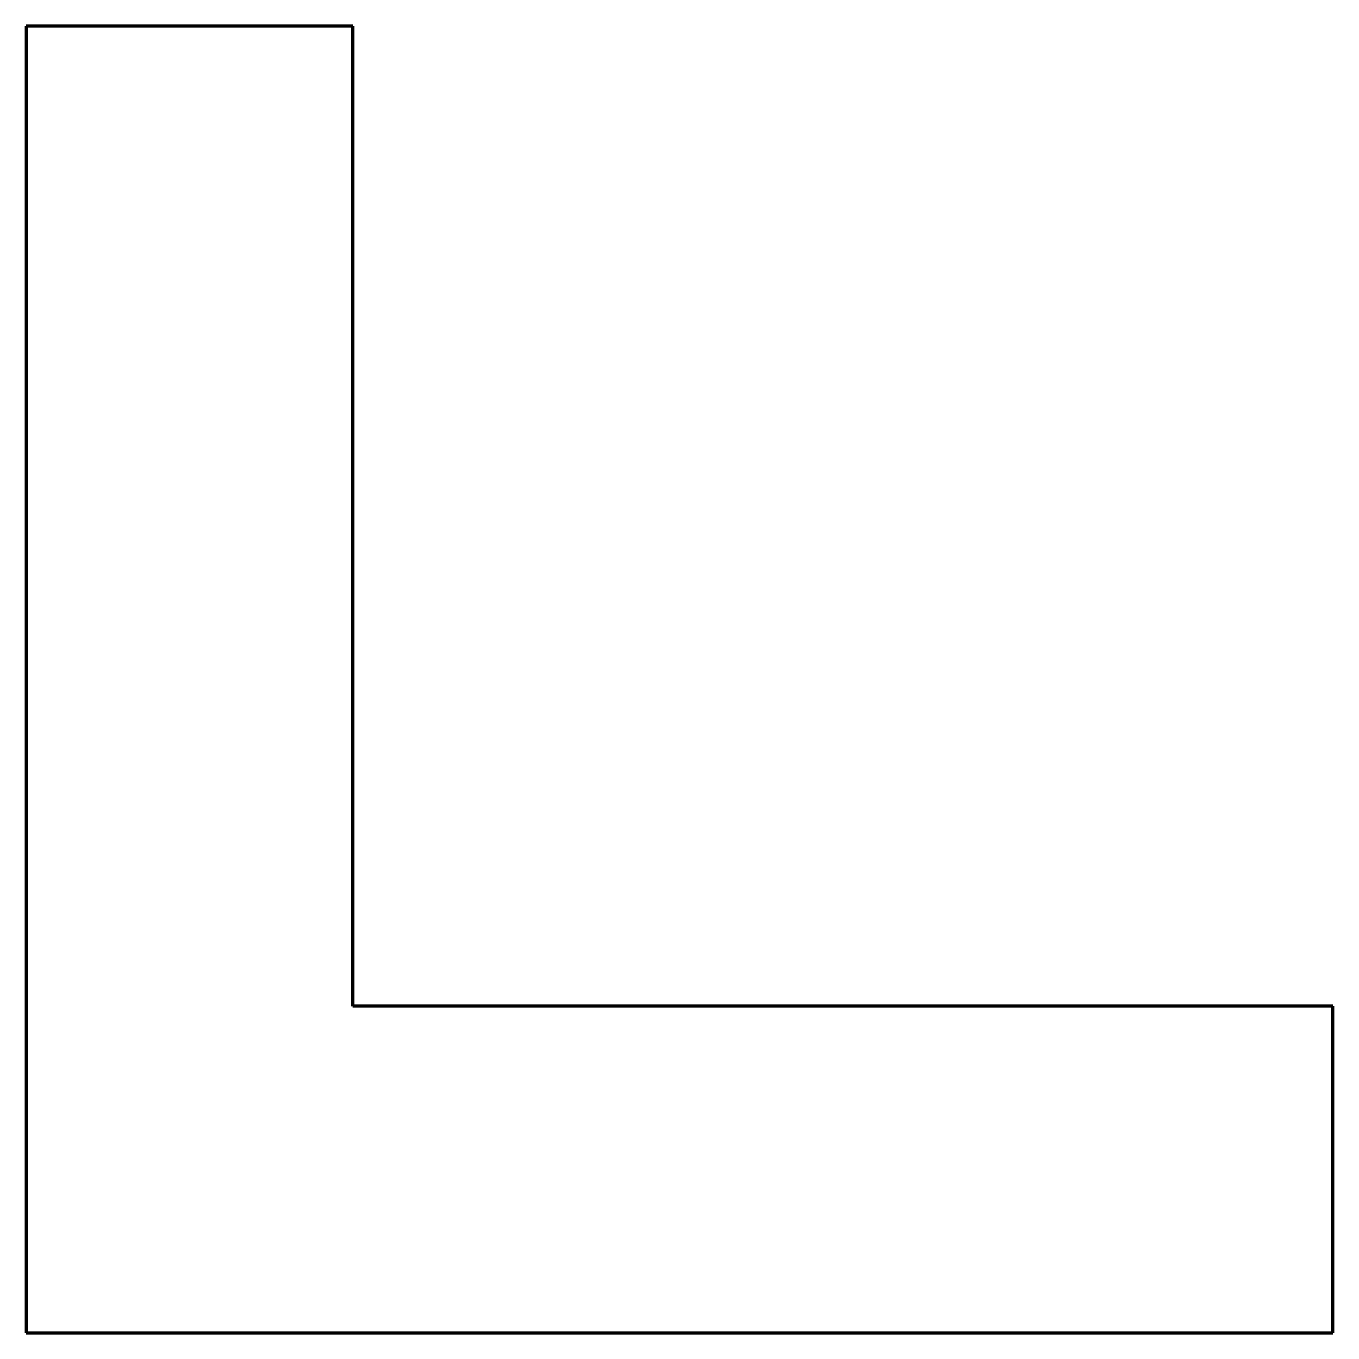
# Model space of a CAD drawing. Header units: inches. Extents: x 0 to 4, y 0 to 4.
import ezdxf

# ---------------------------------------------------------------- set-up
doc = ezdxf.new("R2010")
doc.units = ezdxf.units.IN
doc.header["$MEASUREMENT"] = 0
doc.layers.add('Dimension', color=250, linetype='Continuous', lineweight=158)

msp = doc.modelspace()

# ---------------------------------------------------------------- linework, layer by layer
at = {"layer": 'Dimension'}
for p, q in [((1, 4), (0, 4)), ((0, 4), (0, 0)), ((1, 1), (1, 4)), ((4, 1), (1, 1)), ((4, 0), (4, 1)), ((0, 0), (4, 0))]:
    msp.add_line(p, q, dxfattribs=at)

doc.saveas('drawing.dxf')
